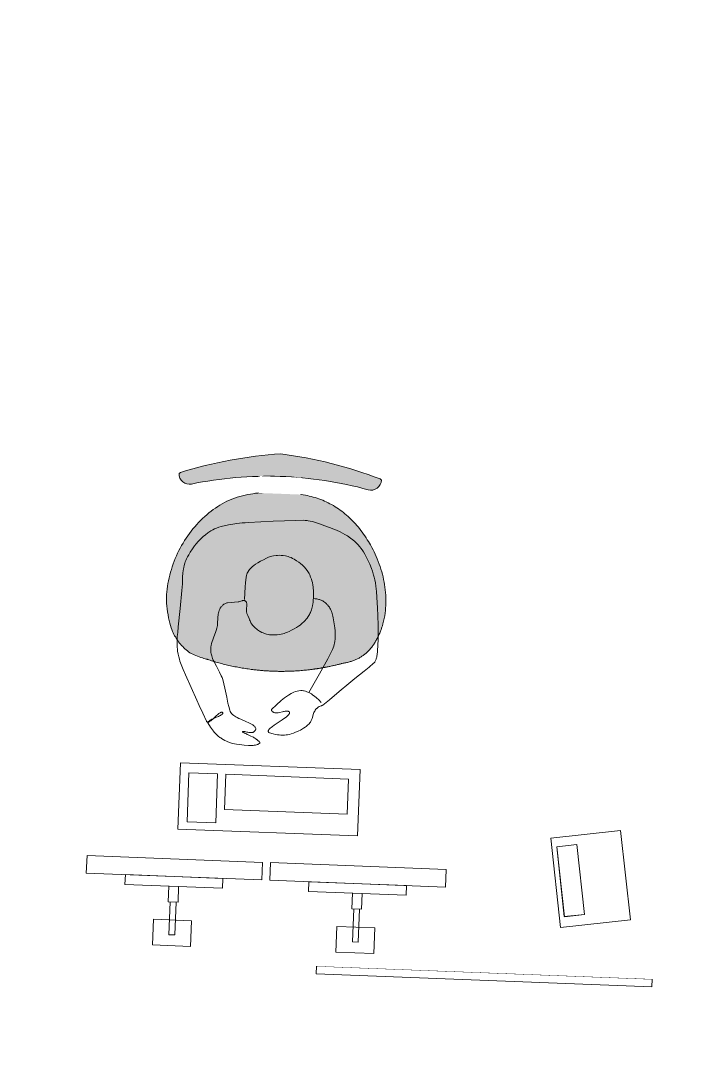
# Model space of a CAD drawing. Header units: millimetres. Extents: x 32078 to 83548, y -4690 to 56252.
# Drawn here: x 68971 to 70673, y 20551 to 23186 of the extents above; entities that cross this region are included whole.
import ezdxf

# ---------------------------------------------------------------- set-up
doc = ezdxf.new("R2010")
doc.units = ezdxf.units.MM
doc.header["$MEASUREMENT"] = 0
for name, color, linetype, lineweight in [('FURN-FILE', 211, 'Continuous', 0), ('FURN-STOR', 213, 'Continuous', 0), ('FURN-WKST', 42, 'Continuous', 13), ('FURN-WKST-SCRN', 92, 'Continuous', 13)]:
    doc.layers.add(name, color=color, linetype=linetype, lineweight=lineweight)

# ---------------------------------------------------------------- blocks, each defined once
blk = doc.blocks.new('*U358')
at = {"color": 0, "linetype": 'ByBlock', "lineweight": -2}
blk.add_wipeout([(-903.1903323073348, -65.17210588034504), (-887.7446711557859, 334.52957231422624), (910.9133117798483, 265.023579532477), (895.4676506283139, -134.67809866205425)], dxfattribs=at)
at = {"color": 0, "linetype": 'ByBlock', "lineweight": -2, "flags": 128}
for points in [[(30.79734058619943, 279.0191949113505), (31.56962920153455, 299.0042786063132), (890.9282280848856, 265.7958681477867), (890.1559394695796, 245.8107844528095), (30.79734058619943, 279.0191949113505)], [(-883.2047982233053, -65.94441189898862), (-882.4325096080574, -45.95932820405505), (-23.07391072463361, -79.1677386625961), (-23.84619933995418, -99.15282235755149), (-883.2047982233053, -65.94441189898862)]]:
    blk.add_lwpolyline(points, close=True, dxfattribs=at)
blk = doc.blocks.new('Spine 1800x400_20')
at = {"color": 0, "linetype": 'ByBlock', "lineweight": -2, "extrusion": (0, 0, -1), "rotation": 2.212849044904996}
blk.add_blockref('*U358', (-900.0000621421932, 100.0019586063063), dxfattribs=at)
blk = doc.blocks.new('*U360')
at = {"color": 0, "linetype": 'ByBlock', "lineweight": -2}
blk.add_wipeout([(-903.1903323073348, -65.17210588034504), (-887.7446711557859, 334.52957231422647), (910.9133117798633, 265.023579532477), (895.467650628329, -134.67809866205425)], dxfattribs=at)
at = {"color": 0, "linetype": 'ByBlock', "lineweight": -2, "flags": 128}
for points in [[(30.79734058621398, 279.0191949113505), (31.56962920154911, 299.0042786063132), (890.9282280848856, 265.7958681477867), (890.1559394695942, 245.8107844528131), (30.79734058621398, 279.0191949113505)], [(-883.2047982232907, -65.94441189898862), (-882.4325096080429, -45.95932820405869), (-23.07391072463361, -79.1677386625961), (-23.84619933995418, -99.15282235755512), (-883.2047982232907, -65.94441189898862)]]:
    blk.add_lwpolyline(points, close=True, dxfattribs=at)
blk = doc.blocks.new('Spine 1800x400_21')
at = {"color": 0, "linetype": 'ByBlock', "lineweight": -2, "extrusion": (0, 0, -1), "rotation": 2.212849044904996}
blk.add_blockref('*U360', (-900.0000621421932, 100.0019586063063), dxfattribs=at)
blk = doc.blocks.new('ws 2400_9')
at = {"color": 0, "linetype": 'ByBlock', "lineweight": -2}
blk.add_wipeout([(-0.0008488859020872042, 749.9999999995271), (2400.0024315224873, 750.00271643823), (2400.003280408433, 0.0027164387104221532), (-2.2737367544323206e-13, 0)], dxfattribs=at)
blk = doc.blocks.new('ws 2400_10')
at = {"color": 0, "linetype": 'ByBlock', "lineweight": -2}
blk.add_wipeout([(-0.0008488859166391194, 749.9999999995271), (2400.0024315224728, 750.0027164382336), (2400.0032804084185, 0.0027164387101947796), (0, 3.637978807091713e-12)], dxfattribs=at)
blk = doc.blocks.new('Planex storage_13')
at = {"color": 0, "linetype": 'ByBlock', "lineweight": -2}
blk.add_wipeout([(0, 0), (899.9999999984719, -0.0016485925661982037), (899.9990841137186, -500.0016485917221), (-0.0009158847677781523, -499.99999999914144)], dxfattribs=at)
blk = doc.blocks.new('Planex storage_14')
at = {"color": 0, "linetype": 'ByBlock', "lineweight": -2}
blk.add_wipeout([(0, 0), (899.9999999984866, -0.0016485925660845169), (899.9990841137333, -500.00164859173674), (-0.0009158847678918391, -499.9999999991269)], dxfattribs=at)
blk = doc.blocks.new('Planex storage_15')
at = {"color": 0, "linetype": 'ByBlock', "lineweight": -2}
blk.add_wipeout([(0, -3.637978807091713e-12), (899.9999999985012, -0.0016485925660845169), (899.9990841137333, -500.0016485917258), (-0.0009158847678918391, -499.99999999914144)], dxfattribs=at)
blk = doc.blocks.new('*U958')
at = {"color": 0, "linetype": 'ByBlock', "lineweight": -2, "extrusion": (0, 0, -1), "flags": 128}
for points in [[(-3.637875235301181, 105.9297435535409), (-229.6395514689648, 63.21836622043338), (-196.213256164694, -113.6525108319911), (29.78842006887135, -70.94113349883992), (-3.637875235301181, 105.9297435535409)], [(1.817887515906477, -63.13799520101747), (-175.125294563084, -96.57795521481603), (-184.7994481938986, -45.38843445452221), (-7.856266114849859, -11.94847444066545), (1.817887515906477, -63.13799520101747)], [(1.579579557284887, -63.57354827156814), (-175.426248072381, -96.68030883684696), (-185.0040073696691, -45.4726647688658), (-7.998179740021442, -12.36590420371795), (1.579579557284887, -63.57354827156814)]]:
    blk.add_lwpolyline(points, close=True, dxfattribs=at)
blk = doc.blocks.new('*U959')
at = {"linetype": 'ByBlock', "lineweight": -2, "extrusion": (0, 0, -1)}
blk.add_hatch(color=7, dxfattribs=at).paths.add_polyline_path([(240.0286441050848, 333.8224027594588, 0.05883785226899226), (-17.78258416724566, 378.3228370210927, 0.05883785226899226), (-270.564346205545, 310.8815731016839), (-273.9786411160894, 307.6193697070739, 0.4852311977000949), (-240.2319705560803, 283.4062904212406, -0.05913279318586893), (-15.18123345443746, 320.4241396341386, -0.05913279318586893), (212.2825073906424, 303.7376379520829, 0.4852311977000949), (243.7218450241198, 330.8795009021705)])
h = blk.add_hatch(color=7, dxfattribs=at)
edge = h.paths.add_edge_path()
edge.add_spline(control_points=[(177.3597326177405, -145.1740488822907), (207.7293379313633, -138.3802228098684), (239.4937737222062, -120.159904605498), (285.5368762420258, -39.2909016015692), (282.7531709045434, 112.4052060332288), (154.2041548238485, 268.7965515609721), (36.97263507707976, 282.2879587669377), (-13.27937099902192, 278.1714150389998)], knot_values=[0, 0, 0, 0, 0.1278050160630629, 0.1732907007324, 0.4305391611673586, 0.7883516963517069, 1, 1, 1, 1], degree=3, periodic=0)
edge.add_spline(control_points=[(-13.27937099902192, 278.1714150389998), (-63.70477036727243, 277.7649786676884), (-179.2492612186325, 253.8152442498977), (-293.2596135224157, 86.52446312602115), (-282.4247332427913, -64.81148388593283), (-229.3179185400368, -141.2265414623289), (-196.0462666453241, -156.5193407843035), (-165.1847444627783, -160.5647082002506)], knot_values=[0, 0, 0, 0, 0.2116483041139544, 0.5694608392983027, 0.8267092997332612, 0.8721949844025984, 1, 1, 1, 1], degree=3, periodic=0)
edge.add_line((-165.1847444627783, -160.5647082002506), (-165.2484580467135, -160.8114819504226))
edge.add_arc((-20.0002498094982, 427.6801178225287), 606.1513053681008, 256.1356691001223, 272.5725635445668)
edge.add_arc((-20.00006308476441, 427.6801262120716), 606.1513053681002, 272.5725468779, 289.0094413223445)
edge.add_line((177.4379372039839, -145.4146661578161), (177.3597326177405, -145.1740488822907))
at = {"color": 0, "linetype": 'ByBlock', "lineweight": -2, "extrusion": (0, 0, -1), "flags": 128}
blk.add_lwpolyline([(240.0286441050848, 333.8224027594588, 0.05883785226899226), (-17.7826314401027, 378.3228465774155), (-17.78258416724566, 378.3228370210927, 0.05883785226899226), (-270.564346205545, 310.8815731016839), (-273.9786411160894, 307.6193697070739, 0.4852311977000949), (-240.231938918645, 283.4062995583336), (-240.2319705560803, 283.4062904212406, -0.05913279318586893), (-15.18123345443746, 320.4241396341386, -0.05913279318586893), (212.2824356838973, 303.7376518436031), (212.2825073906424, 303.7376379520829, 0.4852311977000949), (243.7218450241198, 330.8795009021705), (240.0286441050848, 333.8224027594588)], format="xyb", close=True, dxfattribs=at)
at = {"color": 0, "linetype": 'ByBlock', "lineweight": -2}
blk.add_rational_spline([(-177.3597326177405, -145.1740488822907), (-207.7293379313633, -138.3802228098684), (-239.4937737222062, -120.159904605498), (-285.5368762420258, -39.2909016015692), (-282.7531709045434, 112.4052060332288), (-154.2041548238485, 268.7965515609721), (-36.97263507707976, 282.2879587669377), (13.27937099902192, 278.1714150389998), (63.70477036727243, 277.7649786676884), (179.2492612186325, 253.8152442498977), (293.2596135224157, 86.52446312602115), (282.4247332427913, -64.81148388593283), (229.3179185400368, -141.2265414623289), (196.0462666453241, -156.5193407843035), (165.1847444627783, -160.5647082002506), (165.2059823240852, -160.6469661169758), (165.2272201854066, -160.729224033701), (165.2484580467135, -160.8114819504226), (108.7795362507604, -174.7488256867182), (50.89822587727394, -180.4709396899962), (-7.206620838973322, -177.8602946925821), (-65.31147889478598, -175.2496661217847), (-122.4464215655753, -164.3599000441209), (-177.4379372039839, -145.4146661577724), (-177.4118690085597, -145.33446039931), (-177.3858008131501, -145.254254640804), (-177.3597326177405, -145.1740488822907)], [1, 1, 1, 1, 1, 1, 1, 1, 1, 1, 1, 1, 1, 1, 1, 1, 1, 1, 0.9931535054110803, 0.9931535054110803, 1, 0.9931535054110803, 0.9931535054110803, 1, 1, 1, 1], degree=3, knots=[0, 0, 0, 0, 0.02130083601051049, 0.02888178345540001, 0.07175652686122644, 0.1313919493919511, 0.1666666666666667, 0.1666666666666667, 0.1666666666666667, 0.2019413840189924, 0.2615768065497171, 0.3044515499555435, 0.312032497400433, 0.3333333333333333, 0.3333333333333333, 0.3333333333333333, 0.5, 0.5, 0.5, 0.6666666666666666, 0.6666666666666666, 0.6666666666666666, 0.8333333333333333, 0.8333333333333333, 0.8333333333333333, 1, 1, 1, 1], dxfattribs=at)
blk.add_wipeout([(-37.687480615539236, 321.35907786657475), (67.71986267867028, 317.28579539056585), (66.04961799722511, 274.0636384312929), (-39.35772529695532, 278.13692090732724)], dxfattribs=at)
blk = doc.blocks.new('*U960')
at = {"color": 0, "linetype": 'ByBlock', "lineweight": -2, "extrusion": (0, 0, -1), "flags": 128}
for points in [[(67.61908009957187, 119.8511182272778), (61.79315403600413, 113.0946787769208), (57.09032072594346, 107.0848021439888), (53.34457200795441, 101.7776601412043), (50.39456635049282, 97.11454796936596), (48.0941065447696, 93.03140449775674), (46.31630857937489, 89.464393116461), (44.95421635686216, 86.35299484465213), (43.91954957369308, 83.6415551625978), (43.1405941681478, 81.27989095252997), (42.07658065651776, 77.17741378722712), (41.54180170979453, 74.13127395148331), (41.29627444025755, 71.86691648139094), (41.18920901477031, 68.50736921843782), (41.40966762849712, 65.19777894073923), (42.24952044915699, 60.47693407251791), (43.51716209514052, 56.08345855449443), (45.09701612998469, 51.99389939058165), (46.89688816423586, 48.18646965395601), (48.84359713988306, 44.64094864255458), (50.87939905705935, 41.33858273313672), (55.19120439370454, 35.20453609338438), (59.42582309027785, 29.90121155408269), (63.4280059297962, 25.31147764790512), (70.95495449505688, 17.39756259525893), (83.02046757257995, 5.822771786886733), (95.27644379719277, -5.374519566292292), (95.44666272055474, -5.512665515852859), (95.61710923278224, -5.620281517010881), (95.78700659794777, -5.700979544679285), (95.95568861968786, -5.758000217654626), (96.12258734376155, -5.794248933147173), (96.28722201028359, -5.812328579238965), (96.4491891339494, -5.814569144407869), (96.76888791154124, -5.778697304762318), (97.07415222179407, -5.700566818704829), (97.36369238962288, -5.591916837802273), (97.63683234784548, -5.461998187398422), (97.89335964132624, -5.318056292249821), (98.13340661658003, -5.165724041668), (98.57959929708159, -4.841407781044836), (98.96250537986634, -4.524391081766225), (99.28898878482505, -4.228402879103669), (99.83399469606957, -3.686019967819448), (100.2145458304003, -3.27398671139963), (100.4806188487782, -2.970492355161696), (100.6678282479625, -2.749560676369583), (100.9266040639668, -2.434275498657371), (101.156182265604, -2.145039310897118), (101.8088130980468, -1.182226836099289), (102.3136916936382, -0.1784636386437342), (102.6905631234986, 0.8560294245398836), (102.9569621949558, 1.912316231871955), (103.1284407333114, 2.982608133301255), (103.2397981495378, 5.174405186902732), (103.1106014740326, 7.351261352203437), (102.8154818439616, 9.479707450736896), (102.411677883385, 11.53598642302677), (101.4057185575693, 15.49837720747746), (99.2700754290563, 22.5136631593341), (98.48421314733787, 25.0844371124258), (97.85737321085617, 27.27314317629498), (97.37950234753953, 29.12668374591158), (97.03155565708585, 30.69127915316494), (96.79164519703409, 32.0096948708233), (96.54413975568605, 34.18610716686817), (96.52632164819806, 35.69419519657094), (96.62072679944686, 36.74700373697851), (96.95557749739237, 38.18788314034464), (97.5474173621551, 39.44703207761631), (98.49664677941837, 40.53348745344556), (99.58628087351826, 41.08061763862497), (100.7907558601146, 41.16825979651185), (102.0875829336255, 40.86698391477694), (103.4570237165826, 40.23906228129636), (104.8817979399646, 39.33934292173944), (106.3468202586155, 38.21603621670511), (107.8389633971237, 36.91142304975074), (109.3468450863147, 35.46249204900232), (110.8606364899788, 33.90151277197583), (113.9223843762011, 30.49527230524109), (116.9187366421502, 26.92875244424795), (119.8099579543377, 23.34220535267377), (130.9130430189507, 9.129360142062069), (134.9903786575269, 4.06207811179047), (138.4300340120062, 0.01177526419633068), (141.3019304092777, -3.120115260317107), (143.6826776524831, -5.465631409417256), (145.6467864908882, -7.162460041348822), (147.262274171906, -8.339392667854554), (148.5888694118221, -9.10969636014488), (149.6776949272571, -9.569039425157825), (150.5717371308056, -9.79589813882194), (151.9954073238114, -9.772588149266085), (152.93752600886, -9.380390806705691), (153.5689927143794, -8.862209149257978), (154.3887871303123, -7.70501695490384), (155.0473385666301, -6.06704589088622), (155.9450551350856, -2.864266362987109), (156.681289438864, 0.2496833064942621), (157.2766469896596, 3.253064284464926), (158.1382965893317, 9.059343886197894), (158.6109372977262, 14.27271654408833), (158.8017057898905, 18.89056621858617), (158.7930823418428, 22.94363431257079), (158.6478045602926, 26.4791418024106), (158.0758037449341, 32.58987902208173), (157.3740400181741, 37.06391696984065), (156.6901653656023, 40.33279569650767), (155.40496710558, 45.05889873531123), (153.8007694544431, 49.52481551113306), (151.3325426824485, 55.29305030450632), (148.9510950162621, 60.36843745170336), (146.6763655783107, 64.79701380431652), (144.5255785367663, 68.6397807704343), (142.5113263938329, 71.96227725844074), (140.6411835329855, 74.8286828611017), (137.1104732139647, 79.72742529840616), (134.2329113695996, 83.28080823575146), (131.9377439029995, 85.86532409494976), (128.2630029016436, 89.59374346509867), (124.2950765424393, 93.12041495276208), (122.1406076966305, 94.72088123754656), (120.0305396937329, 95.98584178890451), (117.984229545782, 96.9913568457705), (116.0151723958734, 97.79738357156748), (114.1322783420801, 98.45098029477231), (110.529999168295, 99.4681737307983), (97.78414146664727, 102.3125153067522), (94.71994187933888, 103.2191591800074), (92.49216313819852, 104.0412782142957), (90.8695717433693, 104.7583605543041), (88.52619346506253, 106.0262732704869), (86.30767392943017, 107.5634780721884), (85.25490979250753, 108.4119700370356), (84.35520342033487, 109.1774978194735), (83.58620028148289, 109.8663607341732), (82.28599144334294, 111.118002658186), (81.3528711023464, 112.0982302415941), (80.67891451107789, 112.8584042328439), (79.71293250900271, 114.0413392818737), (78.80509393324246, 115.2786013452715), (78.44610318691412, 115.8341722018959), (78.14003086510638, 116.3728044114541), (77.62983902439737, 117.4191998772003), (76.10951117823788, 121.2119151240477), (75.69298121158863, 122.1283943706658), (75.34621364009217, 122.7918601014826), (75.06119389162632, 123.2724963205837), (74.58516737330501, 123.9609093530598), (74.32212259546941, 124.2884581545513), (74.04041603658334, 124.6036623473919), (59.05426521596382, 140.153736749824), (36.23062693576503, 163.1586767591507), (13.51566399701187, 186.2140992055793), (-0.4123569852963556, 201.0643950427038), (-21.01214153811452, 223.6031281958276), (-31.59612685612592, 234.7878912359156), (-42.62526393884036, 245.7912772935233), (-43.72857101650516, 246.7735682011262), (-44.8199222579351, 247.6119040507911), (-45.88904919621564, 248.3284029183269), (-46.92838311492233, 248.9416618876567), (-47.93250965716288, 249.4673328562785), (-49.88388839917025, 250.3312828182825), (-51.65380632909364, 250.9653806915449), (-53.2410867202525, 251.4339191215113), (-54.65333525643291, 251.7825087921228), (-57.16161681167796, 252.266576335358), (-59.05995632634222, 252.5347801034077), (-61.90783061924594, 252.8052776130207), (-64.72213053594896, 252.9434306352196), (-74.20661547309282, 253.1318083999649), (-90.77688204648803, 253.0466751942586), (-103.180899385934, 252.6585632197675), (-121.747579700881, 251.5994173398212), (-140.2654369057418, 250.0231908925634), (-165.295361454846, 247.3801755617606), (-184.0413429868095, 245.1029320744419), (-212.1086265659724, 241.0787740421219), (-226.1155134268265, 238.741757476062), (-240.1024128960526, 236.1566046217486), (-248.5702420810194, 234.2770858369622), (-255.8512757287717, 232.2888984146412), (-262.1356071255032, 230.299234958351), (-267.5759323123639, 228.3756333506317), (-276.9850160700153, 224.6213426966715), (-283.9659861617474, 221.5009209538111), (-294.3499308235114, 216.3691083282611), (-304.6719121780116, 210.7441164936463), (-312.6044776333292, 206.0095103990898), (-319.262201779693, 201.6229367959168), (-324.8617790610806, 197.5730960450019), (-329.5823661793802, 193.8507834251213), (-333.5717374911073, 190.4457506492327), (-336.95165358956, 187.3455306112883), (-342.6108058231475, 181.6298087656178), (-346.6355882704593, 177.0839563740592), (-349.5272908953702, 173.5195639552694), (-353.6558744256799, 167.9099546371726), (-357.5273707977249, 161.9673045995441), (-362.2192553543791, 153.8002501613373), (-365.8812418873495, 146.6128310240456), (-368.7827982436647, 140.2833659880271), (-371.1145762669694, 134.7081384756311), (-374.7926144024023, 124.8534132968198), (-377.2693812442594, 117.3672883386171), (-380.6401333309223, 105.9590896894806), (-383.7333848598937, 94.303267696072), (-387.5394385521649, 80.09931846441759), (-390.2626289463078, 69.45990190685552), (-391.9583655034221, 61.47367025334097), (-392.9200981275462, 55.47421710575873), (-393.4184357927879, 50.96658328168269), (-393.6462920325539, 47.58026033642818), (-393.722907217365, 42.49017209385056), (-393.4428878726758, 37.3853461186518), (-391.5669009310368, 18.38619310752256), (-388.4036043193992, -10.09112817286223), (-385.0056040351883, -38.54321582522243), (-381.1396964351989, -69.92175415014208), (-377.176769638354, -101.2903146246535), (-375.9778215789884, -110.0369536432117), (-374.7845578451452, -117.6560636591748), (-372.3300478214296, -130.9178621382453), (-370.146191968779, -140.8088708138384), (-368.2946278421041, -148.1985193539731), (-365.1427852808774, -159.240792755154), (-361.5026112755259, -170.2371571781405), (-359.1235426313287, -176.323000911274), (-356.5770981203823, -181.8345527642523), (-353.9228206730004, -186.834302212912), (-351.2086857666582, -191.3770645487821), (-348.4731093846895, -195.5110133224516), (-342.8690538422125, -202.943186919365), (-337.4862880397122, -209.1133504643658), (-332.4336937898552, -214.2642770156817), (-327.7665437689175, -218.5861628425773), (-319.0874047136676, -225.74544026691), (-312.1865851300245, -230.7877755551308), (-306.8108643959822, -234.3913076461322), (-298.455794970283, -239.5188541905809), (-289.7886433610147, -244.3239581823727), (-283.1417295756401, -247.6276594410738), (-277.3299574166849, -250.1755969604274), (-272.2395317322371, -252.1397036363051), (-267.7758580971349, -253.6532166408433), (-263.8590612083644, -254.8192326495337), (-260.4208534185746, -255.7174258258747), (-254.3728601888943, -257.0129170139553), (-249.8052849906053, -257.7518087617937), (-246.3587130159394, -258.1739962395222), (-241.1505954350214, -258.5935572577582), (-235.890699276817, -258.7546413669188), (-224.5058317224866, -258.6226794515533), (-207.4433373052489, -258.0803751429048), (-198.9156669178556, -257.8892140996613), (-190.388481822436, -257.8959673912614), (-143.8602934331575, -259.0367922469741), (-97.32912350541301, -260.2023101767554), (-82.7449841979942, -260.4735227614437), (-71.78461594936743, -260.527729175592), (-63.57596855508018, -260.3600077508017), (-57.43621339818856, -260.0645029025472), (-52.84510644013426, -259.7252609219286), (-45.98692060781468, -258.9941845590802), (-39.17097033606478, -257.9548900375376), (-35.01100166483229, -257.127600578533), (-27.31739404572727, -255.1585142601107), (-20.68994265137007, -253.0388126894104), (-14.96307334993617, -250.922629491557), (-10.00206233550125, -248.8991507665633), (-1.4192993204706, -245.0440506620798), (11.26235201058444, -238.7488373834931), (23.781417592043, -232.2085929685854), (55.3736829017289, -215.4623609339033), (86.82922167795186, -198.5466316596285), (99.69481683644699, -191.4912170153839), (118.8351982854911, -180.6319048423175), (137.7522017480587, -169.6584653481405), (138.8361629384563, -168.8823111046513), (139.5764628559627, -168.04619398863), (140.0206620972858, -167.1622115223145), (140.2109559331911, -166.2409960853256), (140.1847272330779, -165.2918692008097), (139.9750450890861, -164.3229805437877), (139.6111143243434, -163.3414331359527), (139.1186805834295, -162.3533960533678), (138.5203952618795, -161.3642058489495), (137.836144131019, -160.3784577778715), (136.2500230767109, -158.4009302885825), (134.4980312009793, -156.4792898368905), (132.6699930615432, -154.6316893260082), (128.9104261929824, -151.0904335999076), (122.0341697273761, -144.8630373195774), (119.6117141162104, -142.5898469332606), (117.6612165137158, -140.6567699196748), (116.1282351321061, -139.0207223811012), (114.9494775983912, -137.6399979559064), (114.0623920210019, -136.4764020022994), (113.4099810988009, -135.4961272314104), (112.942799650049, -134.669909494638), (112.3806417362975, -133.3012292166532), (112.1920173546314, -132.3447828689095), (112.1926294672448, -131.669987769259), (112.4384070424603, -130.7308510117728), (112.9986966945471, -129.8852522413363), (113.7074049592302, -129.2941284557019), (114.4264184422937, -129.0284780603251), (115.1519515423824, -129.04070248887), (115.8806833251256, -129.2886776544474), (116.6097095843288, -129.7351845517551), (117.3364995572629, -130.347396061261), (118.05885685455, -131.0964145733597), (118.7748842059809, -131.9568555557053), (119.4829516607424, -132.9064726468932), (120.8922317897559, -135.0338273011148), (122.2539732069745, -137.3187241670821), (123.5619347218599, -139.6617566502828), (126.0822737452545, -144.4045892307622), (130.6383347372102, -152.9466328724666), (132.3715511937553, -155.9381788494211), (133.8901448958786, -158.3470578056731), (135.216452951332, -160.244279550534), (136.3723981486473, -161.7091542872367), (137.3785459921637, -162.8187007416855), (138.2536571471828, -163.6424424235738), (139.0145372218904, -164.2403636234521), (139.6760582133866, -164.6626385461423), (140.8228039078531, -165.1576451412111), (141.6725487763506, -165.3099978419341), (142.3033848381529, -165.2926530423138), (143.2382314185306, -165.0424179113761), (144.158130378768, -164.5072149667103), (148.559882682217, -161.1770131237863), (152.590039167495, -158.0201482767152), (156.19596882529, -155.0509961053758), (159.373727152386, -152.2805850584846), (162.1458676257243, -149.7151014674018), (164.5478584356242, -147.3557814151281), (168.6546629292352, -142.9538488954568), (171.6160092370519, -139.4103993139142), (173.7489209774722, -136.6089090494788), (176.774787653434, -132.1637451544666), (178.1974693508128, -129.8273984820407), (179.5524902293291, -127.4124721054395), (181.8238952577667, -122.9075589022686), (183.6827820772705, -118.7031301788811), (185.2028760422108, -114.7769980761223), (186.4448169430507, -111.1089704845508), (188.3358732431552, -104.2616511856613), (189.5715387352138, -98.29897954847547), (190.3732386243464, -93.10060557242832), (190.8883933716279, -88.56451434912742), (191.4415697482837, -80.64924260128464), (191.6711237846284, -68.81397306371946), (191.5415329111202, -56.99733186709636), (191.4374029838582, -53.5329796946171), (191.2379791527637, -50.44960480113514), (190.959016057117, -47.73337584354158), (190.6205089645991, -45.35714505492069), (190.242361167635, -43.28799106059887), (189.8422588871435, -41.49166477656399), (189.4348315760544, -39.93508662004024), (188.5820638409132, -37.25624993687961), (187.8161615785612, -35.2944608842663), (187.1653044161976, -33.85513012704905), (186.0581340266217, -31.75564722176932), (184.783822100384, -29.73768139096501), (184.4952732649726, -29.37331482318405), (184.2029233277644, -29.10105749905051), (183.9084823844823, -28.90959187339467), (183.613436262498, -28.78878878445539), (183.3190706644564, -28.72959029853519), (183.026492901241, -28.72390374323004), (182.7366514462083, -28.76450587928412), (182.4503535208351, -28.84495625965064), (182.168280901893, -28.95951891163713), (181.6101691733493, -29.27701952433563), (181.0753805817913, -29.67903589867637), (180.5662116394487, -30.13746187395009), (180.0839462628392, -30.63050486594148), (179.6290972523566, -31.14142381888814), (178.7742758693603, -32.20421138971869), (178.030476019183, -33.21909946097003), (176.7581585277876, -35.09953700601181), (175.8458255711485, -36.52174261835171), (175.1949007641015, -37.55288095316791), (174.7295670761596, -38.28845518999151), (174.3951613838981, -38.81137474170828), (173.9196097023087, -39.53827648134029), (173.4785835187831, -40.18211271209293), (172.1681736490864, -42.21991210938722), (170.9959064565264, -44.35755041609809), (169.9433904122488, -46.52491876340355), (168.9950837992728, -48.67042384270462), (167.3094500119223, -52.89343466868741), (165.923879827933, -56.68495095650724), (164.7719046519669, -59.97741783472884), (163.8047983638644, -62.77284485840937), (162.9862749696549, -65.10900988998765), (162.2888602981911, -67.03932721356978), (161.6913963096922, -68.62128540618869), (161.177313528111, -69.9101785140665), (160.7334259587296, -70.95604009494127), (159.9681144067508, -72.57965702560614), (159.4021277253487, -73.60502453509253), (158.9812388094833, -74.25478760004626), (158.3543483978865, -75.02117364219157), (157.731105977793, -75.51688014490355), (157.4660947223019, -75.61099010285398), (157.2646600079715, -75.56711634798557), (157.1176069094799, -75.40459760234808), (157.0168171121768, -75.1406333813211), (156.9551352933631, -74.79050072761311), (156.9262668286392, -74.36774991276616), (156.9246857318067, -73.88438109893468), (156.9455518398318, -73.35100376667106), (157.0402213296802, -72.15020775047014), (157.1817855902445, -70.84542013138707), (157.3486381647454, -69.48649749260221), (157.5249461485364, -68.11111452347541), (157.6993732197407, -66.74729484607815), (158.023509409657, -64.04329344889265), (158.2712197263318, -61.5780567801412), (158.4329469664153, -59.39358521708346), (158.5138935057148, -57.49375246706768), (158.5259980082374, -55.86207056160492), (158.4833530210562, -54.47244021271763), (158.3997351914077, -53.29546371550532), (158.1353599859794, -51.34803739799827), (157.8262350770237, -50.00287169264629), (157.525177838339, -49.071028105187), (157.2575564974795, -48.42058658364112), (156.784560766504, -47.5304358870635), (156.2202547803172, -46.75249037852336), (155.8504099149104, -46.34101015726628), (155.464162633667, -45.94864190272347), (155.0717870727458, -45.578660829211), (154.6810095271721, -45.23295021412196), (153.9003040716998, -44.59743552390137), (153.1802954076484, -44.06683331438398), (152.5341855601473, -43.63204249920091), (151.9646458091302, -43.28086383729533), (151.4685373645007, -43.00046765551087), (151.0398073842262, -42.77870647699456), (150.6712219097608, -42.60473387634556), (150.3553654193784, -42.46921981984633), (149.8217176617618, -42.27301718042872), (149.4410557086085, -42.16304152243538), (149.1685980198963, -42.10313919188047), (148.7839064413929, -42.0520732216828), (148.4318151398475, -42.0506816945126), (146.7912165234302, -42.34243748008157), (145.2930103910658, -42.93165817367844), (143.9205185940664, -43.77298379169952), (142.6589381346021, -44.82625347898284), (141.495144608758, -46.05596839227655), (140.4175152454554, -47.43080731763621), (138.4512038055691, -50.5622113381105), (136.7278427032688, -53.991619104243), (135.1918604415696, -57.57347166801628), (133.8005994628475, -61.1984981008427), (131.2507341714045, -68.51444263331359), (126.6378738954809, -82.07615000221995), (124.744605110518, -87.11455432421644), (122.970217111706, -91.38604931878217), (121.3075802287422, -94.96700782749394), (119.7552040700903, -97.9458647617721), (118.3132545083936, -100.4109201102838), (115.5794361340704, -104.3483749679726), (113.3336283287936, -106.9359015896043), (111.5282928497654, -108.6422319569392), (108.6093105370019, -110.7821651726117), (105.4164328958359, -112.3647985127755), (96.262995174955, -115.6383998174861), (87.98998954544368, -118.2688014710584), (73.12451804114244, -122.554158021856), (50.57530415748988, -128.9079794230056), (39.50878002560057, -132.3773244375043), (28.77853825450438, -136.2421366490744), (23.87548627843717, -138.3532898030244), (19.31166055202993, -140.6306627230369), (10.81913273193641, -145.4894695052062), (-3.942205657745944, -154.9137174264033), (-15.03492854403157, -161.7940003840195), (-19.21994317576173, -164.1474556130997), (-22.8988784255489, -166.0532256321021), (-29.38499002432582, -168.9558413714112), (-34.29808901354409, -170.6951071413932), (-38.01493533622124, -171.710500463174), (-43.64876037203067, -172.7048202158912), (-46.49472844713455, -172.9395337135502), (-49.36173185304142, -172.9842061739764), (-52.53570483805743, -172.8386424522905), (-55.52662354019412, -172.5562988355523), (-61.16926093724032, -171.6982546709623), (-66.1371712836808, -170.6593790723127), (-70.50207664183472, -169.5831527637638), (-78.16724392177275, -167.4594820474158), (-89.68294237040755, -164.1462378048309), (-95.42720783976984, -162.6443328759487), (-101.1490881538048, -161.3761569684866), (-104.7714925195178, -160.8103650352859), (-108.2022109575482, -160.5031677374209), (-114.7038690632253, -160.3548849857325), (-126.1931976054657, -160.680151563749), (-130.5024034320122, -160.7360904204543), (-134.2592377289911, -160.6545140817907), (-137.5297139744835, -160.4382538998034), (-140.3743673967838, -160.1079892679554), (-142.8476089178512, -159.6908532306261), (-147.1331206979594, -158.6219155255676), (-150.3054267614498, -157.4925408350246), (-152.6576562080591, -156.436219648007), (-156.1374044162731, -154.4779523277684), (-157.8534253020334, -153.316336212738), (-159.5523224818862, -152.0242780741974), (-160.716433070651, -151.032551279699), (-161.7558997647939, -150.0405415999703), (-163.5377904173511, -148.0363068792067), (-164.951957464611, -146.0665403414459), (-166.074303196252, -144.1478536017676), (-166.9657269568706, -142.2921797275485), (-167.6749829798318, -140.5077472514822), (-168.241007770841, -138.7998683867918), (-172.8152157223631, -111.8090318772884), (-173.1323206637753, -110.7981097640441), (-176.020922121148, -103.132646861166), (-176.314343064525, -102.1692432715936), (-176.535332610576, -101.3262336239568), (-176.6965294528345, -100.5887644518516), (-176.8942229393142, -99.29903987160651), (-176.9614046650386, -98.33286967535969), (-176.9602423207944, -97.60910708646406), (-176.8667567439261, -96.52520299219759), (-176.652041312409, -95.44382430076075), (-176.3452893133435, -94.49869912298163), (-175.9585826801194, -93.679609890969), (-175.5042037086314, -92.97179222932027), (-174.9930605702248, -92.36205332858663), (-174.4348264641085, -91.8386141811352), (-173.8380652964479, -91.39096709770092), (-173.2103451597468, -91.00974705748376), (-171.8656904607706, -90.40600156252913), (-170.4662276707895, -89.98437313191243), (-169.0473667127262, -89.69864655373385), (-167.6357608531944, -89.51276698078436), (-166.2511164370953, -89.39878676611988), (-163.5281560782387, -89.30451926407113), (-158.5271469707077, -89.32918632919609), (-154.746829932199, -89.31462658890814), (-151.9887705715118, -89.1778349080414), (-150.0032133322929, -88.95918132203224), (-148.5774212074903, -88.7108147280378), (-147.5507694007138, -88.46902330000012), (-146.0899591914531, -88.00504276924767), (-144.7373665501109, -87.40439584408887), (-140.0352655524766, -85.04730356037908), (-131.8421703014064, -81.04710646178864), (-128.8110156437324, -79.4600881634542), (-126.188796355731, -77.98248318914557), (-123.9225100753683, -76.59918095712783), (-121.9645199422594, -75.30465152236866), (-118.6029610734258, -72.81241732330818), (-116.1436489687003, -70.7208205377392), (-114.3382353314955, -69.00852826373011), (-111.6993142441861, -66.18161524800234), (-110.4134380503929, -64.64127799532434), (-109.1514558133422, -63.00985070393654), (-107.0460651166613, -60.05153691717715), (-105.243169678819, -57.27565616842185), (-103.6991966749119, -54.67160894762492), (-102.3769825716627, -52.22927222971339), (-101.2448031570748, -49.93900784663856), (-99.39344571854963, -45.64436459199351), (-98.05338010540072, -41.88747340708505), (-97.08619890957198, -38.60203005078074), (-96.39119362357087, -35.72943066692096), (-95.89489173604306, -33.21807016605453), (-95.26738390606624, -28.82933560280071), (-94.98923384409864, -25.54403952417488), (-94.86378565290579, -20.62837960290199), (-95.06647248164518, -15.73025528083963), (-95.36822946006941, -12.4612678369449), (-96.26756110139468, -6.328313752543181), (-97.40912771003786, -0.9653563129977556), (-98.67766113923426, 3.718574493090273), (-99.99283737587393, 7.8063187765365), (-101.2998920383543, 11.37218183268851), (-102.5626518306453, 14.48213125762413), (-105.0385077788342, 19.89705149763904), (-107.1163517105633, 23.9312472355814), (-110.5857499965059, 29.93112970220682), (-114.4752155399183, 35.85926733039378), (-118.6955916228326, 41.7480072928156), (-122.4015434638968, 46.56669718127523), (-125.7087242054149, 50.53489171800902), (-128.6883304112453, 53.82210772081453), (-131.3856201460949, 56.56019430319429), (-133.8311212707704, 58.85245279230003), (-138.3439602739818, 62.63704697485082), (-141.959529042324, 65.29101468907902), (-144.8213677634631, 67.1805234439671), (-149.3858165324564, 69.85671677846403), (-154.3143084591866, 72.3484837886499), (-157.0557844626674, 73.56078450914356), (-159.6196544343147, 74.56754655975965), (-162.0181242538711, 75.40343183092773), (-166.5029138084792, 76.70870874659158), (-170.4152644403293, 77.5944804983883), (-173.830651685952, 78.19341007061303), (-176.8138195891734, 78.59612583341368), (-182.0244150748331, 79.06255945815064), (-185.9257482591347, 79.24315033343737), (-191.7704944023353, 79.30139849032275), (-197.6107623895841, 79.17879188463849), (-204.8973869441397, 78.84349531818589), (-211.2803640559323, 78.34152652404737), (-216.8629143128237, 77.70261300816492), (-221.7402953655983, 76.96388289821334), (-225.9987622480803, 76.16197707109677), (-229.715424205373, 75.3292174358794), (-236.1921179830642, 73.54699707281543), (-241.0213499797246, 71.9124067331577), (-244.6243644838905, 70.50399453144928), (-249.9940043667666, 68.07581341962214), (-255.3161617168735, 65.24102301408129), (-258.5768378803186, 63.26415732906025), (-261.4899853457828, 61.31570661203295), (-264.100050718218, 59.40718982779072), (-266.4450141667076, 57.54748378194927), (-270.5899037172749, 53.88140953847324), (-273.964379157951, 50.48768448590999), (-276.7383493695816, 47.38066396956856), (-279.0384555291275, 44.55997234073584), (-282.8027345469563, 39.40277354553109), (-285.4294506641781, 35.35744260162755), (-289.0963728835814, 29.01850662668585), (-292.4889062021175, 22.37224755038915), (-294.3470914335412, 18.16765500280599), (-295.8374383654154, 14.12352188187651), (-297.0144872350647, 10.25599366372626), (-297.9253604708792, 6.574611051168176), (-298.6107449553747, 3.083827437803848), (-299.105744251101, -0.2157774109946331), (-299.6509289228052, -6.448211057475419), (-299.7205871596743, -11.92013675536145), (-299.4716168476771, -16.69681483754539), (-299.0178093114009, -20.8507358058414), (-298.4409595991237, -24.45433655244415), (-297.0299933671522, -30.66187701302988), (-295.6384034388138, -35.2098022478749), (-294.4082919424109, -38.54600377098541), (-292.2651694199812, -43.40898849195219), (-289.7665626029193, -48.07585125269543), (-284.9566640781341, -56.16216348893067), (-280.4156176464749, -63.39407782422495), (-276.1626064083175, -69.63559837889625), (-272.2103323207375, -74.89267676320742), (-268.5640472337109, -79.24372451842646), (-265.2220251582476, -82.79835239956446), (-262.1766881067379, -85.67378125582763), (-259.4159370852758, -87.98214329654002), (-256.9244477399807, -89.82435289931891), (-254.6848147383898, -91.28782235794642), (-250.6277956146441, -93.48382475166), (-247.4666926135978, -94.79832923434151), (-245.0274170657394, -95.58172288267815), (-241.255676075536, -96.40823140792781), (-237.3450089037615, -96.78744114084111), (-222.8896695885269, -97.10430360370083), (-212.0642103350619, -97.11604742334748), (-195.838526617521, -96.89850642165402), (-179.611217948026, -96.55893252204987)], [(44.32966108577966, 86.45783814480819), (19.86018386534124, 97.91891023585049), (-4.609293355100817, 109.3799823268928), (-20.78122274937778, 116.84332814753), (-45.19663388083427, 127.6706907467451), (-69.8919473532842, 138.0532469735772), (-74.34075472341647, 139.664081472918), (-78.59216260929315, 140.8496334346419), (-82.64049767333199, 141.6946991196164), (-86.48407339466212, 142.2683970544458), (-90.12424559774809, 142.6269904729706), (-97.02764927372846, 142.872996305101), (-103.1296579044938, 142.6825493366778), (-108.4975446136632, 142.2476759799174), (-117.9087981402299, 140.9916789573326), (-124.9409836385348, 139.7299140196264), (-135.3657978149058, 137.5097429510352), (-145.5406920548849, 135.129933506978), (-150.486010608427, 133.9062832728232), (-154.7576211277992, 132.720072543525), (-158.4436578586174, 131.5489996390825), (-161.6233221286457, 130.3924338523939), (-164.3665194030109, 129.2594111152721), (-166.7342156375598, 128.1619162106945), (-168.77915707801, 127.1113728072814), (-172.2929877924944, 125.0474480111297), (-174.8701756091396, 123.2912918119982), (-176.7680687886168, 121.8459095872095), (-179.5552628202931, 119.45499385742), (-182.266625250184, 116.7757533314289), (-183.7816403637989, 115.1089860613429), (-185.1126093162857, 113.5301602090622), (-186.2827958423404, 112.0354560614069), (-187.3124200308011, 110.62114046434), (-189.0695800329304, 107.9345467097592), (-190.4246241604997, 105.5456572301773), (-191.473141162016, 103.4254074076453), (-192.2873040926934, 101.5467153398058), (-192.9217635379136, 99.88453517391463), (-193.8599524509082, 96.933671750754), (-194.4223750463134, 94.68462509836536), (-194.766177352456, 92.97721018233278), (-195.1586297280301, 90.38227816409199), (-195.4058474183257, 87.7459551441425), (-195.6871233038364, 83.48946156883903), (-195.9683991893216, 79.23296799352102)]]:
    blk.add_lwpolyline(points, dxfattribs=at)
blk = doc.blocks.new('*U961')
at = {"color": 0, "linetype": 'ByBlock', "lineweight": -2, "flags": 128}
for points in [[(-93.81940799852964, -226.5481468586077), (-76.05543497950566, 233.1131620319065), (93.8193965782375, 226.548215480987), (76.05542355921716, -233.1130934095709), (-93.81940799852964, -226.5481468586077)], [(64.95693439781462, 131.5502647103422), (67.78994789989883, 204.8574413821916), (-57.60350259926417, 209.7033699262975), (-60.43651613183465, 136.3961932556849), (64.95693439781462, 131.5502647103422)], [(-37.9046159999416, -200.2463126598304), (-25.75007406753139, 114.2651227974711), (64.15466401215963, 110.7906834425958), (52.00012211137437, -203.7207519854128), (-37.9046159999416, -200.2463126598304)]]:
    blk.add_lwpolyline(points, close=True, dxfattribs=at)
blk = doc.blocks.new('*U962')
at = {"color": 0, "linetype": 'ByBlock', "lineweight": -2}
for p, q in [((-77.35046026017517, 248.9608467578219), (-77.92972024992196, 233.9718910320953)), ((7.036208975525369, 245.6996575158992), (-77.35046026017517, 248.9608467578219)), ((6.456948985716735, 230.7107017901726), (-77.92972024992196, 233.9718910320953)), ((-95.50056195678917, -220.6919439464837), (-96.0798219465687, -235.6808996721666)), ((-11.6931527109009, -238.9420889140019), (-96.0798219465687, -235.6808996721666)), ((-11.11389272112501, -223.9531331883481), (-95.50056195678917, -220.6919439464837))]:
    blk.add_line(p, q, dxfattribs=at)
at = {"color": 0, "linetype": 'ByBlock', "lineweight": -2, "flags": 128}
for points in [[(80.3876017323164, 460.5289075269102), (63.00983924709362, 10.86119856243022), (107.9767064242442, 9.12341859305161), (125.3544689094961, 458.7911275575461), (80.3876017323164, 460.5289075269102)], [(76.52588704130903, 360.6030174418265), (66.87155390752741, 110.7870886486926), (41.88996103139652, 111.7525219649979), (51.54429416521089, 361.5684507581464), (76.52588704130903, 360.6030174418265)], [(-103.4398813457628, 291.2290568659519), (-37.70445010517506, 288.6886593942036), (-41.46800191511284, 191.3028353341215), (-107.2034331556715, 193.8432328058698), (-103.4398813457628, 291.2290568659519)], [(47.19984427113741, 249.151282783816), (46.23441092547, 224.1696899393428), (6.263862322448404, 225.7143832149741), (7.229295638764597, 250.6959760910686), (47.19984427113741, 249.151282783816)], [(62.23750003566965, -9.123883177278913), (44.85973755041778, -458.7915921418025), (89.82660472747375, -460.529372111152), (107.2043672130567, -10.86166314670118), (62.23750003566965, -9.123883177278913)], [(58.37578534469139, -109.0497732624353), (48.72145221087339, -358.8657020555402), (23.73985933477888, -357.9002687392058), (33.3941924685314, -108.0843399460719), (58.37578534469139, -109.0497732624353)], [(-121.5899830423841, -178.4237338383391), (-55.85455180179633, -180.9641313100437), (-59.61810361175958, -278.3499553701113), (-125.3535348523474, -275.8095578984357), (-121.5899830423841, -178.4237338383391)], [(29.04974257448703, -220.5015079204313), (28.08430922881962, -245.48310076489), (-11.88623937416924, -243.9384074892441), (-10.92080605785668, -218.9568146131205), (29.04974257448703, -220.5015079204313)]]:
    blk.add_lwpolyline(points, close=True, dxfattribs=at)
blk = doc.blocks.new('wrk_71')
at = {"layer": 'FURN-FILE', "color": 0, "linetype": 'Continuous', "lineweight": 0, "extrusion": (0, 0, -1)}
for name, p, rotation in [('*U959', (-596.1606749575003, 928.0065980308536), 2.212929250014385), ('*U958', (-1426.936658187187, 150.206727322442), 92.21292925001437)]:
    blk.add_blockref(name, p, dxfattribs=dict(at, rotation=rotation))
at = {"layer": 'FURN-FILE', "color": 0, "linetype": 'Continuous', "lineweight": 0, "rotation": 92.21320400544748}
for name, p in [('*U961', (596.4945538354659, 421.9164525568631)), ('*U962', (599.7811701462051, 152.5824639066705))]:
    blk.add_blockref(name, p, dxfattribs=at)
at = {"color": 0, "linetype": 'Continuous', "lineweight": 0}
blk.add_wipeout([(1699.9984720042996, 1350.0019241405898), (1249.998472004547, 1350.0014148090268), (1249.9991511132832, 750.0014148093906), (1699.9991511129922, 750.0019241409536)], dxfattribs=at).dxf.layer = 'FURN-FILE'
at = {"layer": 'FURN-FILE', "color": 0, "linetype": 'Continuous', "lineweight": 0, "extrusion": (0, 0, -1), "rotation": 92.21292925001437}
blk.add_blockref('*U960', (-603.4610269630211, 747.1278420790331), dxfattribs=at)
at = {"color": 0}
blk.add_wipeout([(1249.998472004547, 1350.0014148090268), (1699.9991511130067, 1350.0014148090268), (1699.9991511129922, 750.0019241409536), (1249.998472004547, 750.0019241409536)], dxfattribs=at).dxf.layer = 'FURN-STOR'

msp = doc.modelspace()

# ---------------------------------------------------------------- block references
at = {"layer": 'FURN-STOR', "rotation": 177.7868608446606}
msp.add_blockref('Planex storage_13', (69169.15717986948, 22651.79093415273), dxfattribs=at)
at = {"layer": 'FURN-WKST-SCRN', "extrusion": (0, 0, -1), "rotation": 2.213139155339487}
msp.add_blockref('Spine 1800x400_20', (-70591.7541211649, 20332.5404513004), dxfattribs=at)

# ---------------------------------------------------------------- next in the draw order: block references
at = {"layer": 'FURN-STOR', "rotation": 177.7868608446606}
msp.add_blockref('Planex storage_14', (70068.48579449093, 22617.03402227815), dxfattribs=at)
at = {"layer": 'FURN-WKST-SCRN', "extrusion": (0, 0, -1), "rotation": 2.213139155339487}
msp.add_blockref('Spine 1800x400_21', (-72396.0630365225, 20262.8115133401), dxfattribs=at)

# ---------------------------------------------------------------- next in the draw order: block references
at = {"layer": 'FURN-STOR', "rotation": 177.7868608446606}
msp.add_blockref('Planex storage_15', (70967.8144091124, 22582.2771104036), dxfattribs=at)
at = {"layer": 'FURN-WKST', "extrusion": (0, 0, -1), "rotation": 2.213139155339487}
msp.add_blockref('ws 2400_9', (-72405.86364791915, 20662.73183167151), dxfattribs=at)

# ---------------------------------------------------------------- next in the draw order: block references
msp.add_blockref('ws 2400_10', (-70007.65066609402, 20755.41537812805), dxfattribs=at)

# ---------------------------------------------------------------- next in the draw order: block references
at = {"layer": 'FURN-FILE', "linetype": 'Continuous', "lineweight": 0, "rotation": 357.7868608446605}
msp.add_blockref('wrk_71', (68994.25598600674, 20794.57609457879), dxfattribs=at)

doc.saveas('drawing.dxf')
